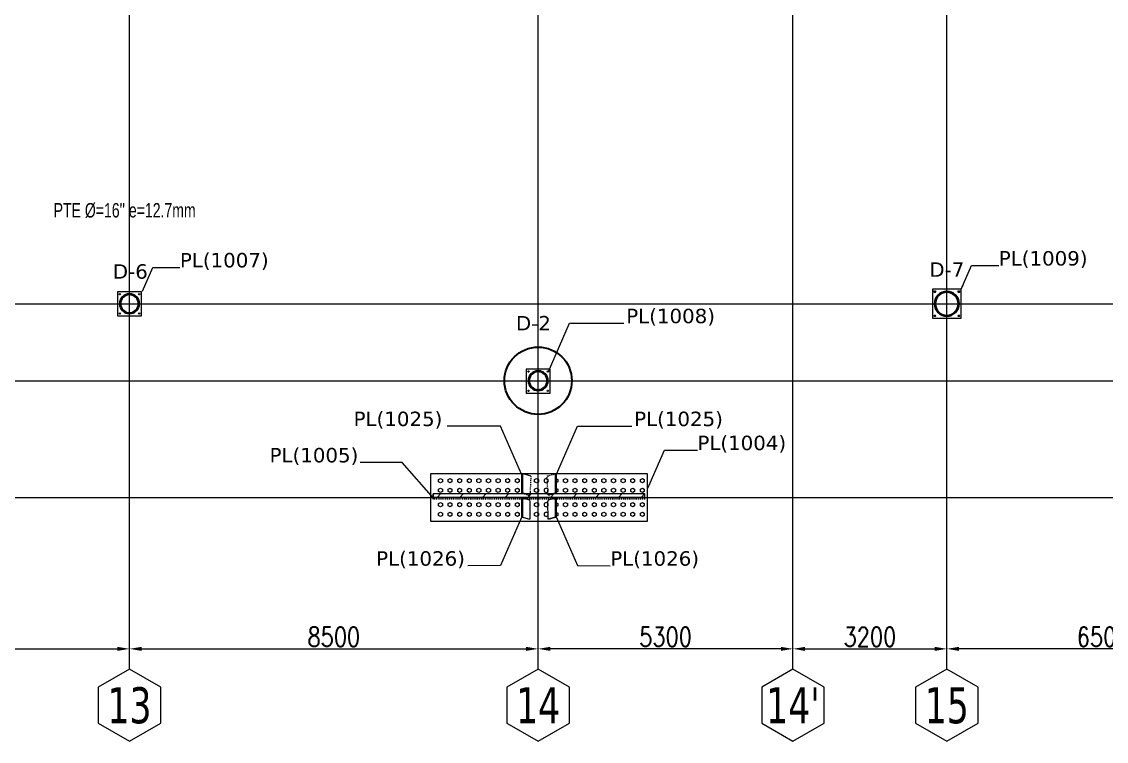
# Model space of a CAD drawing. Header units: metres. Extents: x -5444 to 112500, y -2287 to 89414.
# Drawn here: x 69935 to 92494, y 47951 to 62914 of the extents above; entities that cross this region are included whole.
import ezdxf
from ezdxf.enums import TextEntityAlignment as Align

# ---------------------------------------------------------------- set-up
doc = ezdxf.new("R2010")
doc.units = ezdxf.units.M
doc.header["$LTSCALE"] = 10
doc.linetypes.add('DXK_LINE_DOT2', pattern=[3.9198, 1.9599, -1.9599])
for name, color, linetype in [('COTAS', 8, 'Continuous'), ('HCB-EJES', 1, 'Continuous'), ('HCB-PLATINAS', 5, 'Continuous'), ('HCB-ROTULOS', 2, 'Continuous'), ('TEXTO GENERAL', 3, 'Continuous')]:
    doc.layers.add(name, color=color, linetype=linetype)
doc.layers.add('E_COLUMNAS-1', color=4, linetype='Continuous', lineweight=35)
doc.layers.add('E_TEXTO', color=3, linetype='Continuous', lineweight=9)
doc.styles.add('Arial Narrow', font='', dxfattribs={"width": 0.85, "height": 0.3})
doc.styles.add('CNI_COTAS', font='romans.shx', dxfattribs={"width": 0.8})
doc.styles.add('TEXTO GENERAL', font='verdana.ttf', dxfattribs={"height": 0.9})
doc.styles.add('verdana', font='verdana.ttf')
doc.styles.get('Arial Narrow').set_extended_font_data('Arial Narrow')
doc.dimstyles.new('1.3', dxfattribs={"dimscale": 0, "dimtxt": 25, "dimasz": 100, "dimexe": 4, "dimexo": 4, "dimgap": 9, "dimtad": 1, "dimdec": 0, "dimzin": 4, "dimdsep": 46, "dimtxsty": 'CNI_COTAS', "dimcen": 0, "dimclrd": 256, "dimclrt": 3, "dimadec": 0, "dimazin": 0, "dimtfac": 1, "dimtdec": 0, "dimtmove": 2, "dimatfit": 0, "dimfxl": 0.05, "dimtolj": 1, "dimtzin": 0, "dimarcsym": 0})
doc.dimstyles.new('1.5', dxfattribs={"dimscale": 0, "dimtxt": 400, "dimasz": 250, "dimexe": 4, "dimexo": 4, "dimgap": 50, "dimtad": 1, "dimdec": 0, "dimzin": 4, "dimdsep": 46, "dimtxsty": 'CNI_COTAS', "dimcen": 0, "dimclrd": 256, "dimclrt": 3, "dimadec": 0, "dimazin": 0, "dimtfac": 1, "dimtdec": 0, "dimtmove": 2, "dimatfit": 0, "dimfxl": 0.05, "dimtolj": 1, "dimtzin": 0, "dimarcsym": 0})

# ---------------------------------------------------------------- blocks, each defined once
blk = doc.blocks.new('EST_SCM_COLUMNA-METALICA-SECCION-CIRCULAR - EST_SCM_COLUMNA-TUBULAR-CIRCULAR_PTEØ_16__e_12_7mm-1354874-_0_00m_LOC COLUMNAS Y MUROS PISO 1')
at = {"layer": 'E_COLUMNAS-1'}
for radius, start, end in [(0.203, 360, 180), (0.203, 180, 360), (0.19, 0, 180), (0.19, 180, 0)]:
    blk.add_arc((0, 0), radius, start, end, dxfattribs=at)
blk = doc.blocks.new('EST_SCM_COLUMNA-METALICA-SECCION-CIRCULAR - EST_SCM_COLUMNA-TUBULAR-CIRCULAR_PTEØ_20__e_12_7mm-2797865-_0_00m_LOC COLUMNAS Y MUROS PISO 1')
at = {"layer": 'E_COLUMNAS-1'}
for radius, start, end in [(0.254, 360, 180), (0.241, 0, 180), (0.254, 180, 360), (0.241, 180, 0)]:
    blk.add_arc((0, 0), radius, start, end, dxfattribs=at)
blk = doc.blocks.new('*D308')
at = {"layer": 'COTAS', "color": 0, "lineweight": -2, "transparency": 16777216}
for p, q in [((63677, 49455), (63677, 49877)), ((72177, 49455), (72177, 49877))]:
    blk.add_line(p, q, dxfattribs=at)
at = {"layer": 'COTAS', "lineweight": -2, "transparency": 16777216}
blk.add_line((63927, 49873), (71927, 49873), dxfattribs=at)
at = {"layer": 'COTAS', "transparency": 16777216}
for points in [[(63927, 49914), (63927, 49831), (63677, 49873)], [(71927, 49914), (71927, 49831), (72177, 49873)]]:
    blk.add_solid(points, dxfattribs=at)
at = {"layer": 'Defpoints', "color": 0, "transparency": 16777216}
for p in [(72177, 49873), (63677, 49451), (72177, 49451)]:
    blk.add_point(p, dxfattribs=at)
at = {"layer": 'COTAS', "color": 3, "transparency": 16777216, "insert": (67927, 50123), "char_height": 400, "attachment_point": 5, "style": 'CNI_COTAS'}
blk.add_mtext('\\A1;8500', dxfattribs=at)
blk = doc.blocks.new('*D309')
at = {"layer": 'COTAS', "color": 0, "lineweight": -2, "transparency": 16777216}
for p, q in [((72177, 49455), (72177, 49877)), ((80677, 49455), (80677, 49877))]:
    blk.add_line(p, q, dxfattribs=at)
at = {"layer": 'COTAS', "lineweight": -2, "transparency": 16777216}
blk.add_line((72427, 49873), (80427, 49873), dxfattribs=at)
at = {"layer": 'COTAS', "transparency": 16777216}
for points in [[(72427, 49914), (72427, 49831), (72177, 49873)], [(80427, 49914), (80427, 49831), (80677, 49873)]]:
    blk.add_solid(points, dxfattribs=at)
at = {"layer": 'Defpoints', "color": 0, "transparency": 16777216}
for p in [(80677, 49873), (72177, 49451), (80677, 49451)]:
    blk.add_point(p, dxfattribs=at)
at = {"layer": 'COTAS', "color": 3, "transparency": 16777216, "insert": (76427, 50123), "char_height": 400, "attachment_point": 5, "style": 'CNI_COTAS'}
blk.add_mtext('\\A1;8500', dxfattribs=at)
blk = doc.blocks.new('*D310')
at = {"layer": 'COTAS', "color": 0, "lineweight": -2, "transparency": 16777216}
for p, q in [((80677, 49455), (80677, 49877)), ((85977, 49455), (85977, 49877))]:
    blk.add_line(p, q, dxfattribs=at)
at = {"layer": 'COTAS', "lineweight": -2, "transparency": 16777216}
blk.add_line((85727, 49873), (80927, 49873), dxfattribs=at)
at = {"layer": 'COTAS', "transparency": 16777216}
for points in [[(80927, 49914), (80927, 49831), (80677, 49873)], [(85727, 49914), (85727, 49831), (85977, 49873)]]:
    blk.add_solid(points, dxfattribs=at)
at = {"layer": 'Defpoints', "color": 0, "transparency": 16777216}
for p in [(80677, 49873), (80677, 49451), (85977, 49451)]:
    blk.add_point(p, dxfattribs=at)
at = {"layer": 'COTAS', "color": 3, "transparency": 16777216, "insert": (83327, 50123), "char_height": 400, "attachment_point": 5, "style": 'CNI_COTAS'}
blk.add_mtext('\\A1;5300', dxfattribs=at)
blk = doc.blocks.new('*D311')
at = {"layer": 'COTAS', "color": 0, "lineweight": -2, "transparency": 16777216}
for p, q in [((89177, 49455), (89177, 49877)), ((95677, 49455), (95677, 49877))]:
    blk.add_line(p, q, dxfattribs=at)
at = {"layer": 'COTAS', "lineweight": -2, "transparency": 16777216}
blk.add_line((95427, 49873), (89427, 49873), dxfattribs=at)
at = {"layer": 'COTAS', "transparency": 16777216}
for points in [[(89427, 49914), (89427, 49831), (89177, 49873)], [(95427, 49914), (95427, 49831), (95677, 49873)]]:
    blk.add_solid(points, dxfattribs=at)
at = {"layer": 'Defpoints', "color": 0, "transparency": 16777216}
for p in [(89177, 49873), (89177, 49451), (95677, 49451)]:
    blk.add_point(p, dxfattribs=at)
at = {"layer": 'COTAS', "color": 3, "transparency": 16777216, "insert": (92427, 50123), "char_height": 400, "attachment_point": 5, "style": 'CNI_COTAS'}
blk.add_mtext('\\A1;6500', dxfattribs=at)
blk = doc.blocks.new('*D320')
at = {"layer": 'COTAS', "color": 0, "lineweight": -2, "transparency": 16777216}
for p, q in [((85977, 49455), (85977, 49877)), ((89177, 49455), (89177, 49877))]:
    blk.add_line(p, q, dxfattribs=at)
at = {"layer": 'COTAS', "lineweight": -2, "transparency": 16777216}
blk.add_line((86227, 49873), (88927, 49873), dxfattribs=at)
at = {"layer": 'COTAS', "transparency": 16777216}
for points in [[(86227, 49914), (86227, 49831), (85977, 49873)], [(88927, 49914), (88927, 49831), (89177, 49873)]]:
    blk.add_solid(points, dxfattribs=at)
at = {"layer": 'Defpoints', "color": 0, "transparency": 16777216}
for p in [(89177, 49873), (85977, 49451), (89177, 49451)]:
    blk.add_point(p, dxfattribs=at)
at = {"layer": 'COTAS', "color": 3, "transparency": 16777216, "insert": (87577, 50123), "char_height": 400, "attachment_point": 5, "style": 'CNI_COTAS'}
blk.add_mtext('\\A1;3200', dxfattribs=at)

msp = doc.modelspace()

# ---------------------------------------------------------------- hatches: boundary and pattern name
at = {"linetype": 'Continuous'}
h = msp.add_hatch(dxfattribs=at)
h.set_pattern_fill('', scale=105, style=0, pattern_type=0)
h.set_pattern_definition([(45, (82891.84, 53094.3), (-235.732, 235.732), [])])
h.paths.add_polyline_path([(82894.1638, 53040.4345), (82891.8355, 53094.2918), (78496.4921, 53094.2918), (78494.1638, 53040.4345), (78494.1638, 53030.0512), (82894.1638, 53030.0512)])

# ---------------------------------------------------------------- linework, layer by layer
at = {"color": 2, "linetype": 'Continuous'}
for p, q in [((80509.9899, 53467.2921), (80358.2689, 53512.6385)), ((78494.1638, 53093.8892), (78496.4921, 53094.2918)), ((78494.1638, 53040.4345), (78494.1638, 53093.8892)), ((80509.9899, 53151.9782), (80507.3327, 53094.2918)), ((80358.1256, 52613.267), (80506.0027, 52570.0878)), ((80906.2483, 52570.0946), (80882.3261, 52570.0878)), ((81056.3293, 52613.9173), (80906.2483, 52570.0946))]:
    msp.add_line(p, q, dxfattribs=at)
at = {"color": 7, "linetype": 'DXK_LINE_DOT2'}
for p, q in [((80524.3169, 53463.0101), (80509.9899, 53467.2921)), ((80524.3169, 53463.0101), (80509.9899, 53151.9782)), ((80507.3327, 53094.2918), (80506.0737, 53066.9591))]:
    msp.add_line(p, q, dxfattribs=at)
at = {"color": 7, "linetype": 'Continuous'}
for points in [[(88935.7417, 57282.7789), (88917.2665, 57282.7789), (88908.0289, 57298.7789), (88917.2665, 57314.7789), (88935.7417, 57314.7789), (88944.9793, 57298.7789)], [(89435.7417, 57282.7789), (89417.2665, 57282.7789), (89408.0289, 57298.7789), (89417.2665, 57314.7789), (89435.7417, 57314.7789), (89444.9793, 57298.7789)], [(71984.2983, 57235.2789), (71968.7099, 57235.2789), (71960.9156, 57248.7789), (71968.7099, 57262.2789), (71984.2983, 57262.2789), (71992.0925, 57248.7789)], [(72384.2983, 57235.2789), (72368.7099, 57235.2789), (72360.9156, 57248.7789), (72368.7099, 57262.2789), (72384.2983, 57262.2789), (72392.0925, 57248.7789)], [(71984.2983, 56835.2789), (71968.7099, 56835.2789), (71960.9156, 56848.7789), (71968.7099, 56862.2789), (71984.2983, 56862.2789), (71992.0925, 56848.7789)], [(72384.2983, 56835.2789), (72368.7099, 56835.2789), (72360.9156, 56848.7789), (72368.7099, 56862.2789), (72384.2983, 56862.2789), (72392.0925, 56848.7789)], [(88935.7417, 56782.7789), (88917.2665, 56782.7789), (88908.0289, 56798.7789), (88917.2665, 56814.7789), (88935.7417, 56814.7789), (88944.9793, 56798.7789)], [(89435.7417, 56782.7789), (89417.2665, 56782.7789), (89408.0289, 56798.7789), (89417.2665, 56814.7789), (89435.7417, 56814.7789), (89444.9793, 56798.7789)], [(80484.2983, 55625.7633), (80468.7099, 55625.7633), (80460.9156, 55639.2633), (80468.7099, 55652.7633), (80484.2983, 55652.7633), (80492.0925, 55639.2633)], [(80884.2983, 55625.7633), (80868.7099, 55625.7633), (80860.9156, 55639.2633), (80868.7099, 55652.7633), (80884.2983, 55652.7633), (80892.0925, 55639.2633)], [(80484.2983, 55225.7633), (80468.7099, 55225.7633), (80460.9156, 55239.2633), (80468.7099, 55252.7633), (80484.2983, 55252.7633), (80492.0925, 55239.2633)], [(80884.2983, 55225.7633), (80868.7099, 55225.7633), (80860.9156, 55239.2633), (80868.7099, 55252.7633), (80884.2983, 55252.7633), (80892.0925, 55239.2633)], [(78684.1638, 53391.8729), (78684.1638, 53345.6849), (78644.1638, 53322.5909), (78604.1638, 53345.6849), (78604.1638, 53391.8729), (78644.1638, 53414.9669)], [(78884.1638, 53391.8729), (78884.1638, 53345.6849), (78844.1638, 53322.5909), (78804.1638, 53345.6849), (78804.1638, 53391.8729), (78844.1638, 53414.9669)], [(79084.1638, 53391.8729), (79084.1638, 53345.6849), (79044.1638, 53322.5909), (79004.1638, 53345.6849), (79004.1638, 53391.8729), (79044.1638, 53414.9669)], [(79284.1638, 53391.8729), (79284.1638, 53345.6849), (79244.1638, 53322.5909), (79204.1638, 53345.6849), (79204.1638, 53391.8729), (79244.1638, 53414.9669)], [(79484.1638, 53391.8729), (79484.1638, 53345.6849), (79444.1638, 53322.5909), (79404.1638, 53345.6849), (79404.1638, 53391.8729), (79444.1638, 53414.9669)], [(79684.1638, 53391.8729), (79684.1638, 53345.6849), (79644.1638, 53322.5909), (79604.1638, 53345.6849), (79604.1638, 53391.8729), (79644.1638, 53414.9669)], [(79884.1638, 53391.8729), (79884.1638, 53345.6849), (79844.1638, 53322.5909), (79804.1638, 53345.6849), (79804.1638, 53391.8729), (79844.1638, 53414.9669)], [(80084.1638, 53391.8729), (80084.1638, 53345.6849), (80044.1638, 53322.5909), (80004.1638, 53345.6849), (80004.1638, 53391.8729), (80044.1638, 53414.9669)], [(80284.1638, 53391.8729), (80284.1638, 53345.6849), (80244.1638, 53322.5909), (80204.1638, 53345.6849), (80204.1638, 53391.8729), (80244.1638, 53414.9669)], [(80684.1638, 53391.8729), (80684.1638, 53345.6849), (80644.1638, 53322.5909), (80604.1638, 53345.6849), (80604.1638, 53391.8729), (80644.1638, 53414.9669)], [(80804.1638, 53345.6849), (80844.1638, 53322.5909), (80884.1638, 53345.6849), (80884.1638, 53391.8729), (80844.1638, 53414.9669), (80804.1638, 53391.8729)], [(81284.1638, 53391.8729), (81284.1638, 53345.6849), (81244.1638, 53322.5909), (81204.1638, 53345.6849), (81204.1638, 53391.8729), (81244.1638, 53414.9669)], [(81484.1638, 53391.8729), (81484.1638, 53345.6849), (81444.1638, 53322.5909), (81404.1638, 53345.6849), (81404.1638, 53391.8729), (81444.1638, 53414.9669)], [(81684.1638, 53391.8729), (81684.1638, 53345.6849), (81644.1638, 53322.5909), (81604.1638, 53345.6849), (81604.1638, 53391.8729), (81644.1638, 53414.9669)], [(81884.1638, 53391.8729), (81884.1638, 53345.6849), (81844.1638, 53322.5909), (81804.1638, 53345.6849), (81804.1638, 53391.8729), (81844.1638, 53414.9669)], [(82084.1638, 53391.8729), (82084.1638, 53345.6849), (82044.1638, 53322.5909), (82004.1638, 53345.6849), (82004.1638, 53391.8729), (82044.1638, 53414.9669)], [(82284.1638, 53391.8729), (82284.1638, 53345.6849), (82244.1638, 53322.5909), (82204.1638, 53345.6849), (82204.1638, 53391.8729), (82244.1638, 53414.9669)], [(82484.1638, 53391.8729), (82484.1638, 53345.6849), (82444.1638, 53322.5909), (82404.1638, 53345.6849), (82404.1638, 53391.8729), (82444.1638, 53414.9669)], [(82684.1638, 53391.8729), (82684.1638, 53345.6849), (82644.1638, 53322.5909), (82604.1638, 53345.6849), (82604.1638, 53391.8729), (82644.1638, 53414.9669)], [(82884.1638, 53391.8729), (82884.1638, 53345.6849), (82844.1638, 53322.5909), (82804.1638, 53345.6849), (82804.1638, 53391.8729), (82844.1638, 53414.9669)], [(78684.1638, 53191.8729), (78684.1638, 53145.6849), (78644.1638, 53122.5909), (78604.1638, 53145.6849), (78604.1638, 53191.8729), (78644.1638, 53214.9669)], [(78884.1638, 53191.8729), (78884.1638, 53145.6849), (78844.1638, 53122.5909), (78804.1638, 53145.6849), (78804.1638, 53191.8729), (78844.1638, 53214.9669)], [(79084.1638, 53191.8729), (79084.1638, 53145.6849), (79044.1638, 53122.5909), (79004.1638, 53145.6849), (79004.1638, 53191.8729), (79044.1638, 53214.9669)], [(79284.1638, 53191.8729), (79284.1638, 53145.6849), (79244.1638, 53122.5909), (79204.1638, 53145.6849), (79204.1638, 53191.8729), (79244.1638, 53214.9669)], [(79484.1638, 53191.8729), (79484.1638, 53145.6849), (79444.1638, 53122.5909), (79404.1638, 53145.6849), (79404.1638, 53191.8729), (79444.1638, 53214.9669)], [(79684.1638, 53191.8729), (79684.1638, 53145.6849), (79644.1638, 53122.5909), (79604.1638, 53145.6849), (79604.1638, 53191.8729), (79644.1638, 53214.9669)], [(79884.1638, 53191.8729), (79884.1638, 53145.6849), (79844.1638, 53122.5909), (79804.1638, 53145.6849), (79804.1638, 53191.8729), (79844.1638, 53214.9669)], [(80084.1638, 53191.8729), (80084.1638, 53145.6849), (80044.1638, 53122.5909), (80004.1638, 53145.6849), (80004.1638, 53191.8729), (80044.1638, 53214.9669)], [(80284.1638, 53191.8729), (80284.1638, 53145.6849), (80244.1638, 53122.5909), (80204.1638, 53145.6849), (80204.1638, 53191.8729), (80244.1638, 53214.9669)], [(80684.1638, 53191.8729), (80684.1638, 53145.6849), (80644.1638, 53122.5909), (80604.1638, 53145.6849), (80604.1638, 53191.8729), (80644.1638, 53214.9669)], [(80804.1638, 53145.6849), (80844.1638, 53122.5909), (80884.1638, 53145.6849), (80884.1638, 53191.8729), (80844.1638, 53214.9669), (80804.1638, 53191.8729)], [(81284.1638, 53191.8729), (81284.1638, 53145.6849), (81244.1638, 53122.5909), (81204.1638, 53145.6849), (81204.1638, 53191.8729), (81244.1638, 53214.9669)], [(81484.1638, 53191.8729), (81484.1638, 53145.6849), (81444.1638, 53122.5909), (81404.1638, 53145.6849), (81404.1638, 53191.8729), (81444.1638, 53214.9669)], [(81684.1638, 53191.8729), (81684.1638, 53145.6849), (81644.1638, 53122.5909), (81604.1638, 53145.6849), (81604.1638, 53191.8729), (81644.1638, 53214.9669)], [(81884.1638, 53191.8729), (81884.1638, 53145.6849), (81844.1638, 53122.5909), (81804.1638, 53145.6849), (81804.1638, 53191.8729), (81844.1638, 53214.9669)], [(82084.1638, 53191.8729), (82084.1638, 53145.6849), (82044.1638, 53122.5909), (82004.1638, 53145.6849), (82004.1638, 53191.8729), (82044.1638, 53214.9669)], [(82284.1638, 53191.8729), (82284.1638, 53145.6849), (82244.1638, 53122.5909), (82204.1638, 53145.6849), (82204.1638, 53191.8729), (82244.1638, 53214.9669)], [(82484.1638, 53191.8729), (82484.1638, 53145.6849), (82444.1638, 53122.5909), (82404.1638, 53145.6849), (82404.1638, 53191.8729), (82444.1638, 53214.9669)], [(82684.1638, 53191.8729), (82684.1638, 53145.6849), (82644.1638, 53122.5909), (82604.1638, 53145.6849), (82604.1638, 53191.8729), (82644.1638, 53214.9669)], [(82884.1638, 53191.8729), (82884.1638, 53145.6849), (82844.1638, 53122.5909), (82804.1638, 53145.6849), (82804.1638, 53191.8729), (82844.1638, 53214.9669)], [(78684.1638, 52891.8729), (78684.1638, 52845.6849), (78644.1638, 52822.5909), (78604.1638, 52845.6849), (78604.1638, 52891.8729), (78644.1638, 52914.9669)], [(78884.1638, 52891.8729), (78884.1638, 52845.6849), (78844.1638, 52822.5909), (78804.1638, 52845.6849), (78804.1638, 52891.8729), (78844.1638, 52914.9669)], [(79084.1638, 52891.8729), (79084.1638, 52845.6849), (79044.1638, 52822.5909), (79004.1638, 52845.6849), (79004.1638, 52891.8729), (79044.1638, 52914.9669)], [(79284.1638, 52891.8729), (79284.1638, 52845.6849), (79244.1638, 52822.5909), (79204.1638, 52845.6849), (79204.1638, 52891.8729), (79244.1638, 52914.9669)], [(79484.1638, 52891.8729), (79484.1638, 52845.6849), (79444.1638, 52822.5909), (79404.1638, 52845.6849), (79404.1638, 52891.8729), (79444.1638, 52914.9669)], [(79684.1638, 52891.8729), (79684.1638, 52845.6849), (79644.1638, 52822.5909), (79604.1638, 52845.6849), (79604.1638, 52891.8729), (79644.1638, 52914.9669)], [(79884.1638, 52891.8729), (79884.1638, 52845.6849), (79844.1638, 52822.5909), (79804.1638, 52845.6849), (79804.1638, 52891.8729), (79844.1638, 52914.9669)], [(80084.1638, 52891.8729), (80084.1638, 52845.6849), (80044.1638, 52822.5909), (80004.1638, 52845.6849), (80004.1638, 52891.8729), (80044.1638, 52914.9669)], [(80284.1638, 52891.8729), (80284.1638, 52845.6849), (80244.1638, 52822.5909), (80204.1638, 52845.6849), (80204.1638, 52891.8729), (80244.1638, 52914.9669)], [(80684.1638, 52891.8729), (80684.1638, 52845.6849), (80644.1638, 52822.5909), (80604.1638, 52845.6849), (80604.1638, 52891.8729), (80644.1638, 52914.9669)], [(80804.1638, 52845.6849), (80844.1638, 52822.5909), (80884.1638, 52845.6849), (80884.1638, 52891.8729), (80844.1638, 52914.9669), (80804.1638, 52891.8729)], [(81284.1638, 52891.8729), (81284.1638, 52845.6849), (81244.1638, 52822.5909), (81204.1638, 52845.6849), (81204.1638, 52891.8729), (81244.1638, 52914.9669)], [(81484.1638, 52891.8729), (81484.1638, 52845.6849), (81444.1638, 52822.5909), (81404.1638, 52845.6849), (81404.1638, 52891.8729), (81444.1638, 52914.9669)], [(81684.1638, 52891.8729), (81684.1638, 52845.6849), (81644.1638, 52822.5909), (81604.1638, 52845.6849), (81604.1638, 52891.8729), (81644.1638, 52914.9669)], [(81884.1638, 52891.8729), (81884.1638, 52845.6849), (81844.1638, 52822.5909), (81804.1638, 52845.6849), (81804.1638, 52891.8729), (81844.1638, 52914.9669)], [(82084.1638, 52891.8729), (82084.1638, 52845.6849), (82044.1638, 52822.5909), (82004.1638, 52845.6849), (82004.1638, 52891.8729), (82044.1638, 52914.9669)], [(82284.1638, 52891.8729), (82284.1638, 52845.6849), (82244.1638, 52822.5909), (82204.1638, 52845.6849), (82204.1638, 52891.8729), (82244.1638, 52914.9669)], [(82484.1638, 52891.8729), (82484.1638, 52845.6849), (82444.1638, 52822.5909), (82404.1638, 52845.6849), (82404.1638, 52891.8729), (82444.1638, 52914.9669)], [(82684.1638, 52891.8729), (82684.1638, 52845.6849), (82644.1638, 52822.5909), (82604.1638, 52845.6849), (82604.1638, 52891.8729), (82644.1638, 52914.9669)], [(82884.1638, 52891.8729), (82884.1638, 52845.6849), (82844.1638, 52822.5909), (82804.1638, 52845.6849), (82804.1638, 52891.8729), (82844.1638, 52914.9669)], [(78684.1638, 52691.8729), (78684.1638, 52645.6849), (78644.1638, 52622.5909), (78604.1638, 52645.6849), (78604.1638, 52691.8729), (78644.1638, 52714.9669)], [(78884.1638, 52691.8729), (78884.1638, 52645.6849), (78844.1638, 52622.5909), (78804.1638, 52645.6849), (78804.1638, 52691.8729), (78844.1638, 52714.9669)], [(79084.1638, 52691.8729), (79084.1638, 52645.6849), (79044.1638, 52622.5909), (79004.1638, 52645.6849), (79004.1638, 52691.8729), (79044.1638, 52714.9669)], [(79284.1638, 52691.8729), (79284.1638, 52645.6849), (79244.1638, 52622.5909), (79204.1638, 52645.6849), (79204.1638, 52691.8729), (79244.1638, 52714.9669)], [(79484.1638, 52691.8729), (79484.1638, 52645.6849), (79444.1638, 52622.5909), (79404.1638, 52645.6849), (79404.1638, 52691.8729), (79444.1638, 52714.9669)], [(79684.1638, 52691.8729), (79684.1638, 52645.6849), (79644.1638, 52622.5909), (79604.1638, 52645.6849), (79604.1638, 52691.8729), (79644.1638, 52714.9669)], [(79884.1638, 52691.8729), (79884.1638, 52645.6849), (79844.1638, 52622.5909), (79804.1638, 52645.6849), (79804.1638, 52691.8729), (79844.1638, 52714.9669)], [(80084.1638, 52691.8729), (80084.1638, 52645.6849), (80044.1638, 52622.5909), (80004.1638, 52645.6849), (80004.1638, 52691.8729), (80044.1638, 52714.9669)], [(80284.1638, 52691.8729), (80284.1638, 52645.6849), (80244.1638, 52622.5909), (80204.1638, 52645.6849), (80204.1638, 52691.8729), (80244.1638, 52714.9669)], [(80684.1638, 52691.8729), (80684.1638, 52645.6849), (80644.1638, 52622.5909), (80604.1638, 52645.6849), (80604.1638, 52691.8729), (80644.1638, 52714.9669)], [(80804.1638, 52645.6849), (80844.1638, 52622.5909), (80884.1638, 52645.6849), (80884.1638, 52691.8729), (80844.1638, 52714.9669), (80804.1638, 52691.8729)], [(81284.1638, 52691.8729), (81284.1638, 52645.6849), (81244.1638, 52622.5909), (81204.1638, 52645.6849), (81204.1638, 52691.8729), (81244.1638, 52714.9669)], [(81484.1638, 52691.8729), (81484.1638, 52645.6849), (81444.1638, 52622.5909), (81404.1638, 52645.6849), (81404.1638, 52691.8729), (81444.1638, 52714.9669)], [(81684.1638, 52691.8729), (81684.1638, 52645.6849), (81644.1638, 52622.5909), (81604.1638, 52645.6849), (81604.1638, 52691.8729), (81644.1638, 52714.9669)], [(81884.1638, 52691.8729), (81884.1638, 52645.6849), (81844.1638, 52622.5909), (81804.1638, 52645.6849), (81804.1638, 52691.8729), (81844.1638, 52714.9669)], [(82084.1638, 52691.8729), (82084.1638, 52645.6849), (82044.1638, 52622.5909), (82004.1638, 52645.6849), (82004.1638, 52691.8729), (82044.1638, 52714.9669)], [(82284.1638, 52691.8729), (82284.1638, 52645.6849), (82244.1638, 52622.5909), (82204.1638, 52645.6849), (82204.1638, 52691.8729), (82244.1638, 52714.9669)], [(82484.1638, 52691.8729), (82484.1638, 52645.6849), (82444.1638, 52622.5909), (82404.1638, 52645.6849), (82404.1638, 52691.8729), (82444.1638, 52714.9669)], [(82684.1638, 52691.8729), (82684.1638, 52645.6849), (82644.1638, 52622.5909), (82604.1638, 52645.6849), (82604.1638, 52691.8729), (82644.1638, 52714.9669)], [(82884.1638, 52691.8729), (82884.1638, 52645.6849), (82844.1638, 52622.5909), (82804.1638, 52645.6849), (82804.1638, 52691.8729), (82844.1638, 52714.9669)]]:
    msp.add_lwpolyline(points, close=True, dxfattribs=at)
at = {"color": 2, "linetype": 'Continuous'}
for points in [[(80358.2689, 53512.6385), (80332.1433, 53513.2968), (80332.1433, 53111.7933), (80358.2689, 53111.135)], [(81056.1855, 53513.2968), (81030.0599, 53512.6385), (81030.0599, 53111.135), (81056.1855, 53111.7933)], [(78494.1638, 53040.4345), (78494.1638, 53030.0512), (82894.1638, 53030.0512), (82894.1638, 53040.4345), (82891.8355, 53094.2918), (78496.4921, 53094.2918)], [(80358.1256, 52613.267), (80358.2395, 53013.7199), (80332.1134, 53014.3739), (80331.9995, 52613.9173)], [(81056.3293, 52613.9173), (81056.2154, 53014.3739), (81030.0893, 53013.7199), (81030.2031, 52613.267)]]:
    msp.add_lwpolyline(points, close=True, dxfattribs=at)
at = {"color": 7, "linetype": 'DXK_LINE_DOT2'}
for points in [[(81056.1855, 53111.7933), (80997.6284, 53094.2918), (80906.178, 53066.9591), (80882.2551, 53066.9591), (80880.9961, 53094.2918), (80878.3389, 53151.9782), (80864.0119, 53463.0101), (80878.3389, 53467.2921), (81030.0599, 53512.6385)], [(82894.1638, 53030.0512), (82894.1638, 52986.8987), (81056.2232, 52986.8987), (80938.7531, 52986.8987), (80449.5757, 52986.8987), (80332.1056, 52986.8987), (78494.1638, 52986.8987), (78494.1638, 53030.0512)], [(80332.1433, 53111.7933), (80390.7004, 53094.2918), (80482.1508, 53066.9591), (80506.0737, 53066.9591), (80414.6233, 53094.2918), (80358.2689, 53111.135)], [(81030.0599, 53111.135), (80973.7055, 53094.2918), (80882.2551, 53066.9591)]]:
    msp.add_lwpolyline(points, dxfattribs=at)
at = {"color": 7, "linetype": 'Continuous'}
for points in [[(81056.1855, 53408.0262), (81084.1638, 53391.8729), (81084.1638, 53345.6849), (81056.1855, 53329.5316)], [(81056.1855, 53208.0262), (81084.1638, 53191.8729), (81084.1638, 53145.6849), (81056.1855, 53129.5316)], [(81056.2456, 52907.9914), (81084.1638, 52891.8729), (81084.1638, 52845.6849), (81056.2679, 52829.5792)], [(81056.3025, 52707.9586), (81084.1638, 52691.8729), (81084.1638, 52645.6849), (81056.3248, 52629.612)]]:
    msp.add_lwpolyline(points, dxfattribs=at)
at = {"color": 2, "linetype": 'Continuous'}
for points in [[(82894.1638, 53040.4345), (82894.1638, 53093.8892), (82891.8355, 53094.2918)], [(80358.2395, 53013.7199), (80495.2761, 52973.4786), (80506.7664, 52930.0804), (80506.0027, 52570.0878), (80482.0805, 52570.0946), (80331.9995, 52613.9173)], [(81030.2031, 52613.267), (80882.3261, 52570.0878), (80881.5624, 52930.0804), (80893.0527, 52973.4786), (81030.0893, 53013.7199)]]:
    msp.add_lwpolyline(points, dxfattribs=at)
at = {"layer": 'E_COLUMNAS-1'}
msp.add_circle((80676.5041, 55448.7789), 700, dxfattribs=at)
at = {"layer": 'HCB-EJES'}
for p, q in [((72176.5041, 49450.5804), (72176.5041, 86959.0929)), ((80676.5041, 49450.5804), (80676.5041, 86959.0929)), ((85976.5041, 49450.5804), (85976.5041, 86959.0929)), ((89176.5041, 49450.5804), (89176.5041, 86959.0929)), ((4352.7846, 57048.7789), (106000.2235, 57048.7789)), ((-647.2154, 55448.7789), (111000.2235, 55448.7789)), ((4352.7846, 53018.7789), (106000.2235, 53018.7789))]:
    msp.add_line(p, q, dxfattribs=at)
at = {"layer": 'HCB-PLATINAS'}
for points in [[(88876.5041, 56748.7789), (89476.5041, 56748.7789), (89476.5041, 57348.7789), (88876.5041, 57348.7789)], [(71926.5041, 56798.7789), (72426.5041, 56798.7789), (72426.5041, 57298.7789), (71926.5041, 57298.7789)], [(80426.5041, 55189.2633), (80926.5041, 55189.2633), (80926.5041, 55689.2633), (80426.5041, 55689.2633)], [(78444.1638, 53518.7789), (82944.1638, 53518.7789), (82944.1648, 52518.7789), (78444.1638, 52518.7789)]]:
    msp.add_lwpolyline(points, close=True, dxfattribs=at)
at = {"layer": 'HCB-ROTULOS'}
for points in [[(71526.985, 48325.5804), (72176.5041, 47950.5804), (72826.0231, 48325.5804), (72826.0231, 49075.5804), (72176.5041, 49450.5804), (71526.985, 49075.5804)], [(80026.985, 48325.5804), (80676.5041, 47950.5804), (81326.0231, 48325.5804), (81326.0231, 49075.5804), (80676.5041, 49450.5804), (80026.985, 49075.5804)], [(85326.985, 48325.5804), (85976.5041, 47950.5804), (86626.0231, 48325.5804), (86626.0231, 49075.5804), (85976.5041, 49450.5804), (85326.985, 49075.5804)], [(88526.985, 48325.5804), (89176.5041, 47950.5804), (89826.0231, 48325.5804), (89826.0231, 49075.5804), (89176.5041, 49450.5804), (88526.985, 49075.5804)]]:
    msp.add_lwpolyline(points, close=True, dxfattribs=at)

# ---------------------------------------------------------------- block references
at = {"layer": 'E_COLUMNAS-1', "xscale": 1000, "yscale": 1000, "zscale": 1000, "rotation": 89.9999999999999}
for name, p in [('EST_SCM_COLUMNA-METALICA-SECCION-CIRCULAR - EST_SCM_COLUMNA-TUBULAR-CIRCULAR_PTEØ_20__e_12_7mm-2797865-_0_00m_LOC COLUMNAS Y MUROS PISO 1', (89176.5041, 57048.7789)), ('EST_SCM_COLUMNA-METALICA-SECCION-CIRCULAR - EST_SCM_COLUMNA-TUBULAR-CIRCULAR_PTEØ_16__e_12_7mm-1354874-_0_00m_LOC COLUMNAS Y MUROS PISO 1', (72176.5041, 57048.7789)), ('EST_SCM_COLUMNA-METALICA-SECCION-CIRCULAR - EST_SCM_COLUMNA-TUBULAR-CIRCULAR_PTEØ_16__e_12_7mm-1354874-_0_00m_LOC COLUMNAS Y MUROS PISO 1', (80676.5041, 55448.7789))]:
    msp.add_blockref(name, p, dxfattribs=at)

# ---------------------------------------------------------------- texts
at = {"layer": 'E_TEXTO', "insert": (70599.3693, 59142.5531), "char_height": 300, "width": 3689.967141, "attachment_point": 1, "style": 'Arial Narrow'}
msp.add_mtext("PTE Ø=16'' e=12.7mm", dxfattribs=at)
at = {"layer": 'HCB-ROTULOS', "color": 4, "style": 'verdana', "width": 0.7}
for s, p in [('13', (72176.5041, 48700.5804)), ('14', (80676.5041, 48700.5804)), ("14'", (85976.5041, 48700.5804)), ('15', (89176.5041, 48700.5804))]:
    msp.add_text(s, height=750, dxfattribs=at).set_placement(p, align=Align.MIDDLE_CENTER)
at = {"layer": 'TEXTO GENERAL', "color": 3, "style": 'TEXTO GENERAL'}
for s, p in [('PL(1007)', (73225.5864, 57805.3205)), ('PL(1009)', (90257.9261, 57844.0312)), ('PL(1008)', (82509.2214, 56644.7656)), ('PL(1025)', (76838.0821, 54504.9062)), ('PL(1025)', (82673.6327, 54504.9062)), ('PL(1004)', (83988.9299, 54005.0203)), ('PL(1005)', (75090.8361, 53750.622)), ('PL(1026)', (77307.6004, 51602.5891)), ('PL(1026)', (82176.9515, 51602.5891))]:
    msp.add_text(s, height=300, dxfattribs=at).set_placement(p)
for s, p in [('D-6', (72194.1644, 57720.2057)), ('D-7', (89176.5041, 57758.9164)), ('D-2', (80577.9788, 56644.7026))]:
    msp.add_text(s, height=300, dxfattribs=at).set_placement(p, align=Align.MIDDLE_CENTER)

# ---------------------------------------------------------------- dimensions: what is measured, and where the dimension line sits
at = {"layer": 'COTAS'}
for base, p1, p2, picture, middle in [((72176.5041, 49872.6717), (63676.5041, 49450.5804), (72176.5041, 49450.5804), '*D308', (67926.5041, 50122.6717)), ((80676.5041, 49872.6717), (72176.5041, 49450.5804), (80676.5041, 49450.5804), '*D309', (76426.5041, 50122.6717)), ((80676.5041, 49872.6717), (85976.5041, 49450.5804), (80676.5041, 49450.5804), '*D310', (83326.5041, 50122.6717)), ((89176.5041, 49872.6717), (95676.5041, 49450.5804), (89176.5041, 49450.5804), '*D311', (92426.5041, 50122.6717))]:
    dim = msp.add_linear_dim(base=base, p1=p1, p2=p2, dimstyle='1.5', override={"dimscale": 1}, dxfattribs=at)
    dim.commit()
    dim.dimension.update_dxf_attribs({"geometry": picture, "text_midpoint": middle})
dim = msp.add_linear_dim(base=(89176.5041, 49872.6717), p1=(85976.5041, 49450.5804), p2=(89176.5041, 49450.5804), angle=180, dimstyle='1.5', override={"dimscale": 1}, dxfattribs=at)
dim.commit()
dim.dimension.update_dxf_attribs({"geometry": '*D320', "text_midpoint": (87576.5041, 50122.6717)})

# ---------------------------------------------------------------- leaders
for points in [[(72444.1644, 57310.0682), (72660.5491, 57804.9244), (73225.5864, 57805.3205)], [(89476.5041, 57348.7789), (89692.8888, 57843.635), (90257.9261, 57844.0312)], [(80891.7673, 55643.2968), (81329.331, 56643.9733), (82459.4055, 56644.7656)], [(80332.1376, 53503.4374), (79894.5739, 54504.1139), (78786.7774, 54504.9062)], [(81056.1786, 53503.4374), (81493.7423, 54504.1139), (82623.8168, 54504.9062)], [(82960.0444, 53216.6482), (83305.864, 54005.0203), (83988.9299, 54005.0203)], [(78510.0441, 52996.3735), (77848.2867, 53750.622), (76978.1871, 53750.622)], [(80331.9938, 52604.0579), (79894.4301, 51603.3814), (79211.3647, 51602.5891)], [(81056.3224, 52604.0579), (81493.8861, 51603.3814), (82176.9515, 51602.5891)]]:
    msp.add_leader(points, dimstyle='1.3', override={"dimscale": 1}, dxfattribs=at)

doc.saveas('drawing.dxf')
